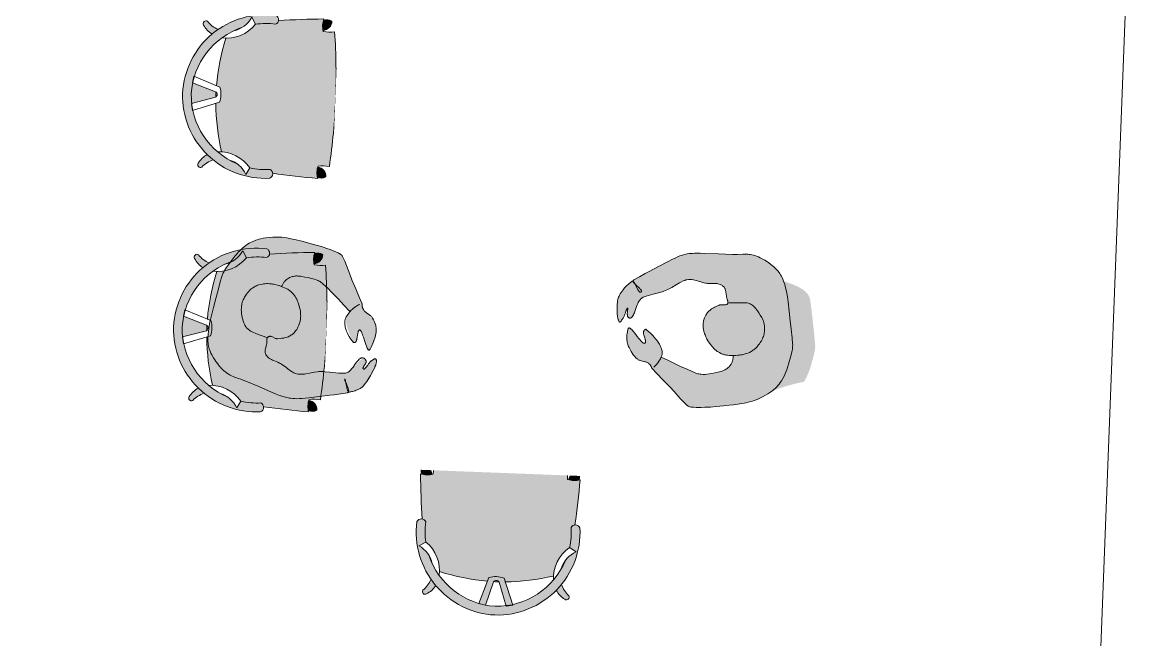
# Model space of a CAD drawing. Header units: millimetres. Extents: x 77208 to 83183, y 651 to 49284.
# Drawn here: x 79432 to 83183, y 45172 to 47228 of the extents above; entities that cross this region are included whole.
import ezdxf

# ---------------------------------------------------------------- set-up
doc = ezdxf.new("R2010")
doc.units = ezdxf.units.MM
doc.header["$MEASUREMENT"] = 0
for name, color, linetype, lineweight in [('FNSH-FLOR', 220, 'Continuous', 0), ('FURN-FREE', 1, 'Continuous', 0), ('PRES-FILL', 7, 'Continuous', 0), ('PRES-PEOP', 42, 'Continuous', 0)]:
    doc.layers.add(name, color=color, linetype=linetype, lineweight=lineweight)

# ---------------------------------------------------------------- blocks, each defined once
blk = doc.blocks.new('wishbone_1')
at = {"layer": 'PRES-FILL', "linetype": 'ByBlock', "lineweight": -2}
for points in [[(-37.8, 277.2, 0.130777), (-3.2, 307.3, -0.306335), (224.4, 469.1, -0.036506), (260.6, 465.6), (261, 466.7), (282.8, 462.6), (282.2, 460.9, -0.243242), (452, 307.3, 0.130777), (486.6, 277.2), (463.9, 264.3, -0.067728), (466.8, 197.2, 0.647408), (496, 197.1, 0.43745), (224.4, 498.1, 0.43745), (-47.2, 197.1, 0.647408), (-18, 197.2, -0.067728), (-15, 264.3)], [(224.4, 469.1, 0.032547), (192.1, 466.2), (215.5, 388, 0.563813), (234.1, 388.1), (260.6, 465.6, 0.036506)], [(6.8, 387.5, -0.023854), (23.5, 407.8, 0.127399), (-5.9, 436.8, 0.803319), (-18.7, 424.5, -0.128112)], [(425.3, 407.8, -0.023854), (442, 387.5, -0.128112), (467.5, 424.5, 0.803319), (454.7, 436.8, 0.127399)], [(463.7, 264.2, -0.23081), (414.2, 360.7, 0.052465), (254.4, 386.3), (254.3, 386.1), (249.9, 374.3, -0.15836), (199.4, 374.2), (195.2, 386.4, 0.052724), (34.6, 360.7, -0.23081), (-14.9, 264.2), (-15, 264.3, 0.067728), (-18, 197.2, -0.256697), (-30.3, 187.8, 0.011555), (-41.7, 37.5, -0.149337), (-0.1, 37.6, -0.072231), (0, 0, 0.02684), (224.4, -12, 0.02684), (448.8, 0, -0.072231), (448.9, 37.6, -0.149337), (490.5, 37.5, 0.011555), (479.1, 187.8, -0.256697), (466.8, 197.2, 0.067728), (463.9, 264.3)], [(-3.4, 38.5, 0.121346), (-37.4, 38.7, 0.226734), (-35.3, 10.3, 0.384766)], [(486.2, 38.7, 0.121346), (452.2, 38.5, 0.384766), (484.1, 10.3, 0.226734)]]:
    blk.add_hatch(color=7, dxfattribs=at).paths.add_polyline_path(points)
at = {"layer": 'FURN-FREE', "linetype": 'ByBlock', "lineweight": -2}
for p, q in [((169.1, 462.3), (192, 466.6)), ((199.4, 374.2), (169.1, 462.3)), ((192, 466.6), (215.5, 388)), ((234.1, 388.1), (261, 466.7)), ((282.8, 462.6), (249.9, 374.3)), ((261, 466.7), (282.8, 462.6)), ((-37.8, 277.2), (-14.9, 264.2)), ((486.6, 277.2), (463.7, 264.2))]:
    blk.add_line(p, q, dxfattribs=at)
for centre, radius, start, end in [((227.7, 222.1), 276, 90.6858, 185.1938), ((221.1, 222.1), 276, 354.8062, 89.3142), ((230.2, 219.9), 249.3, 91.3373, 159.4639), ((218.6, 219.9), 249.3, 20.5361, 88.6627), ((-10.9, 429.2), 9.04, 56.1779, 211.2802), ((-77, 357.2), 89.1, 19.9162, 49.1183), ((-47, 365.4), 82.3, 31.0105, 60.0518), ((495.8, 365.4), 82.3, 119.9482, 148.9895), ((525.8, 357.2), 89.1, 130.8817, 160.0838), ((459.8, 429.2), 9.04, 328.7198, 123.8221), ((236.4, -386.2), 773.7, 93.0479, 105.1203), ((224.8, 393.7), 10.9, 211.3681, 329.0276), ((236.4, -386.2), 773.7, 90.1983, 91.5103), ((212.4, -386.2), 773.7, 74.8797, 86.9521), ((-89.1, 363.1), 123.6, 306.8706, 4.9264), ((224.4, 451.9), 81.7, 252.2006, 288.1951), ((537.9, 363.1), 123.6, 175.0736, 233.1294), ((-77, 357.2), 89.1, 296.1194, 345.8993), ((525.8, 357.2), 89.1, 194.1007, 243.8806), ((230.2, 219.9), 249.3, 169.7255, 185.224), ((218.6, 219.9), 249.3, 354.776, 10.2745), ((-32.6, 203.7), 16, 204.3592, 336.0365), ((3216.8, -134.4), 3263, 174.3331, 176.9812), ((481.4, 203.7), 16, 203.9635, 335.6408), ((-2768, -134.4), 3263, 3.0188, 5.6669), ((-20.7, -30.5), 71.1, 73.2106, 107.1851), ((-6.7, 26.7), 33, 158.6902, 209.7899), ((-35, 42.1), 31.8, 269.3755, 353.5556), ((-129.6, 18.4), 130.9, 351.9351, 8.4606), ((578.4, 18.4), 130.9, 171.5394, 188.0649), ((469.5, -30.5), 71.1, 72.8149, 106.7894), ((483.8, 42.1), 31.8, 186.4444, 270.6245), ((455.5, 26.7), 33, 330.2101, 21.3098), ((223.7, 2082.7), 2094.7, 263.8705, 270.0203), ((225.1, 2082.7), 2094.7, 269.9797, 276.1295)]:
    blk.add_arc(centre, radius, start, end, dxfattribs=at)
blk = doc.blocks.new('wishbone_2')
at = {"layer": 'PRES-FILL', "linetype": 'ByBlock', "lineweight": -2}
for points in [[(-37.8, 277.2, 0.130777), (-3.2, 307.3, -0.306335), (224.4, 469.1, -0.036506), (260.6, 465.6), (261, 466.7), (282.8, 462.6), (282.2, 460.9, -0.243242), (452, 307.3, 0.130777), (486.6, 277.2), (463.9, 264.3, -0.067728), (466.8, 197.2, 0.647408), (496, 197.1, 0.43745), (224.4, 498.1, 0.43745), (-47.2, 197.1, 0.647408), (-18, 197.2, -0.067728), (-15, 264.3)], [(224.4, 469.1, 0.032547), (192.1, 466.2), (215.5, 388, 0.563813), (234.1, 388.1), (260.6, 465.6, 0.036506)], [(6.8, 387.5, -0.023854), (23.5, 407.8, 0.127399), (-5.9, 436.8, 0.803319), (-18.7, 424.5, -0.128112)], [(425.3, 407.8, -0.023854), (442, 387.5, -0.128112), (467.5, 424.5, 0.803319), (454.7, 436.8, 0.127399)], [(463.7, 264.2, -0.23081), (414.2, 360.7, 0.052465), (254.4, 386.3), (254.3, 386.1), (249.9, 374.3, -0.15836), (199.4, 374.2), (195.2, 386.4, 0.052724), (34.6, 360.7, -0.23081), (-14.9, 264.2), (-15, 264.3, 0.067728), (-18, 197.2, -0.256697), (-30.3, 187.8, 0.011555), (-41.7, 37.5, -0.149337), (-0.1, 37.6, -0.072231), (0, 0, 0.02684), (224.4, -12, 0.02684), (448.8, 0, -0.072231), (448.9, 37.6, -0.149337), (490.5, 37.5, 0.011555), (479.1, 187.8, -0.256697), (466.8, 197.2, 0.067728), (463.9, 264.3)], [(-3.4, 38.5, 0.121346), (-37.4, 38.7, 0.226734), (-35.3, 10.3, 0.384766)], [(486.2, 38.7, 0.121346), (452.2, 38.5, 0.384766), (484.1, 10.3, 0.226734)]]:
    blk.add_hatch(color=7, dxfattribs=at).paths.add_polyline_path(points)
at = {"layer": 'FURN-FREE', "linetype": 'ByBlock', "lineweight": -2}
for p, q in [((169.1, 462.3), (192, 466.6)), ((199.4, 374.2), (169.1, 462.3)), ((192, 466.6), (215.5, 388)), ((234.1, 388.1), (261, 466.7)), ((282.8, 462.6), (249.9, 374.3)), ((261, 466.7), (282.8, 462.6)), ((-37.8, 277.2), (-14.9, 264.2)), ((486.6, 277.2), (463.7, 264.2))]:
    blk.add_line(p, q, dxfattribs=at)
for centre, radius, start, end in [((227.7, 222.1), 276, 90.6858, 185.1938), ((221.1, 222.1), 276, 354.8062, 89.3142), ((230.2, 219.9), 249.3, 91.3373, 159.4639), ((218.6, 219.9), 249.3, 20.5361, 88.6627), ((-10.9, 429.2), 9.04, 56.1779, 211.2802), ((-77, 357.2), 89.1, 19.9162, 49.1183), ((-47, 365.4), 82.3, 31.0105, 60.0518), ((495.8, 365.4), 82.3, 119.9482, 148.9895), ((525.8, 357.2), 89.1, 130.8817, 160.0838), ((459.8, 429.2), 9.04, 328.7198, 123.8221), ((236.4, -386.2), 773.7, 93.0479, 105.1203), ((224.8, 393.7), 10.9, 211.3681, 329.0276), ((236.4, -386.2), 773.7, 90.1983, 91.5103), ((212.4, -386.2), 773.7, 74.8797, 86.9521), ((-89.1, 363.1), 123.6, 306.8706, 4.9264), ((224.4, 451.9), 81.7, 252.2006, 288.1951), ((537.9, 363.1), 123.6, 175.0736, 233.1294), ((-77, 357.2), 89.1, 296.1194, 345.8993), ((525.8, 357.2), 89.1, 194.1007, 243.8806), ((230.2, 219.9), 249.3, 169.7255, 185.224), ((218.6, 219.9), 249.3, 354.776, 10.2745), ((-32.6, 203.7), 16, 204.3592, 336.0365), ((3216.8, -134.4), 3263, 174.3331, 176.9812), ((481.4, 203.7), 16, 203.9635, 335.6408), ((-2768, -134.4), 3263, 3.0188, 5.6669), ((-20.7, -30.5), 71.1, 73.2106, 107.1851), ((-6.7, 26.7), 33, 158.6902, 209.7899), ((-35, 42.1), 31.8, 269.3755, 353.5556), ((-129.6, 18.4), 130.9, 351.9351, 8.4606), ((578.4, 18.4), 130.9, 171.5394, 188.0649), ((469.5, -30.5), 71.1, 72.8149, 106.7894), ((483.8, 42.1), 31.8, 186.4444, 270.6245), ((455.5, 26.7), 33, 330.2101, 21.3098), ((223.7, 2082.7), 2094.7, 263.8705, 270.0203), ((225.1, 2082.7), 2094.7, 269.9797, 276.1295)]:
    blk.add_arc(centre, radius, start, end, dxfattribs=at)
blk = doc.blocks.new('wishbone_3')
at = {"layer": 'PRES-FILL', "linetype": 'ByBlock', "lineweight": -2, "extrusion": (0, 0, -1)}
for points in [[(-486.6, 277.2, 0.130777), (-452, 307.3, -0.243242), (-282.2, 460.9), (-282.8, 462.6), (-261, 466.7), (-260.6, 465.6, -0.036506), (-224.4, 469.1, -0.306335), (3.2, 307.3, 0.130777), (37.8, 277.2), (15, 264.3, -0.067728), (18, 197.2, 0.647408), (47.2, 197.1, 0.43745), (-224.4, 498.1, 0.43745), (-496, 197.1, 0.647408), (-466.8, 197.2, -0.067728), (-463.9, 264.3)], [(-192.1, 466.2, -0.023338), (-169.3, 461.6), (-199.4, 374.2, -0.15836), (-249.9, 374.3), (-254.3, 386.1), (-253.6, 386.4, 0.000259), (-254.4, 386.3), (-282.2, 460.9, -0.022164), (-260.6, 465.6), (-234.1, 388.1, 0.563813), (-215.5, 388)], [(-23.5, 407.8, -0.023854), (-6.8, 387.5, -0.128112), (18.7, 424.5, 0.803319), (5.9, 436.8, 0.127399)], [(-442, 387.5, -0.023854), (-425.3, 407.8, 0.127399), (-454.7, 436.8, 0.803319), (-467.5, 424.5, -0.128112)], [(-463.7, 264.2, 0.23081), (-414.2, 360.7, -0.052465), (-254.4, 386.3), (-254.3, 386.1), (-249.9, 374.3, 0.15836), (-199.4, 374.2), (-195.2, 386.4, -0.052724), (-34.6, 360.7, 0.23081), (14.9, 264.2), (15, 264.3, -0.067728), (18, 197.2, 0.256697), (30.3, 187.8, -0.011555), (41.7, 37.5, 0.149337), (0.1, 37.6, 0.072231), (0, 0, -0.02684), (-224.4, -12, -0.02684), (-448.8, 0, 0.072231), (-448.9, 37.6, 0.149337), (-490.5, 37.5, -0.011555), (-479.1, 187.8, 0.256697), (-466.8, 197.2, -0.067728), (-463.9, 264.3)], [(37.4, 38.7, 0.121346), (3.4, 38.5, 0.384766), (35.3, 10.3, 0.226734)], [(-452.2, 38.5, 0.121346), (-486.2, 38.7, 0.226734), (-484.1, 10.3, 0.384766)]]:
    blk.add_hatch(color=7, dxfattribs=at).paths.add_polyline_path(points)
at = {"layer": 'FURN-FREE', "linetype": 'ByBlock', "lineweight": -2}
for p, q in [((169.1, 462.3), (192, 466.6)), ((199.4, 374.2), (169.1, 462.3)), ((192, 466.6), (215.5, 388)), ((234.1, 388.1), (261, 466.7)), ((282.8, 462.6), (249.9, 374.3)), ((261, 466.7), (282.8, 462.6)), ((-37.8, 277.2), (-14.9, 264.2)), ((486.6, 277.2), (463.7, 264.2))]:
    blk.add_line(p, q, dxfattribs=at)
for centre, radius, start, end in [((227.7, 222.1), 276, 90.6858, 185.1938), ((221.1, 222.1), 276, 354.8062, 89.3142), ((230.2, 219.9), 249.3, 91.3373, 159.4639), ((218.6, 219.9), 249.3, 20.5361, 88.6627), ((-10.9, 429.2), 9.04, 56.1779, 211.2802), ((-77, 357.2), 89.1, 19.9162, 49.1183), ((-47, 365.4), 82.3, 31.0105, 60.0518), ((495.8, 365.4), 82.3, 119.9482, 148.9895), ((525.8, 357.2), 89.1, 130.8817, 160.0838), ((459.8, 429.2), 9.04, 328.7198, 123.8221), ((236.4, -386.2), 773.7, 93.0479, 105.1203), ((224.8, 393.7), 10.9, 211.3681, 329.0276), ((236.4, -386.2), 773.7, 90.1983, 91.5103), ((212.4, -386.2), 773.7, 74.8797, 86.9521), ((-89.1, 363.1), 123.6, 306.8706, 4.9264), ((224.4, 451.9), 81.7, 252.2006, 288.1951), ((537.9, 363.1), 123.6, 175.0736, 233.1294), ((-77, 357.2), 89.1, 296.1194, 345.8993), ((525.8, 357.2), 89.1, 194.1007, 243.8806), ((230.2, 219.9), 249.3, 169.7255, 185.224), ((218.6, 219.9), 249.3, 354.776, 10.2745), ((-32.6, 203.7), 16, 204.3592, 336.0365), ((3216.8, -134.4), 3263, 174.3331, 176.9812), ((481.4, 203.7), 16, 203.9635, 335.6408), ((-2768, -134.4), 3263, 3.0188, 5.6669), ((-20.7, -30.5), 71.1, 73.2106, 107.1851), ((-6.7, 26.7), 33, 158.6902, 209.7899), ((-35, 42.1), 31.8, 269.3755, 353.5556), ((-129.6, 18.4), 130.9, 351.9351, 8.4606), ((578.4, 18.4), 130.9, 171.5394, 188.0649), ((469.5, -30.5), 71.1, 72.8149, 106.7894), ((483.8, 42.1), 31.8, 186.4444, 270.6245), ((455.5, 26.7), 33, 330.2101, 21.3098), ((223.7, 2082.7), 2094.7, 263.8705, 270.0203), ((225.1, 2082.7), 2094.7, 269.9797, 276.1295)]:
    blk.add_arc(centre, radius, start, end, dxfattribs=at)
blk = doc.blocks.new('*U31')
at = {"layer": 'PRES-FILL', "color": 7, "linetype": 'ByBlock', "lineweight": -2, "rotation": 87.78686084466047}
for name, p in [('wishbone_1', (-372.6, -200.7)), ('wishbone_2', (-402.7, -978.6))]:
    blk.add_blockref(name, p, dxfattribs=at)
at = {"layer": 'PRES-FILL', "color": 7, "linetype": 'ByBlock', "lineweight": -2, "extrusion": (0, 0, -1), "rotation": 182.2131391553395}
blk.add_blockref('wishbone_3', (26.2, -1189.2), dxfattribs=at)
at = {"linetype": 'ByBlock', "lineweight": -2}
blk.add_wipeout([(-307.3, 1199.3), (891.8, 1153), (799.1, -1245.2), (-400, -1198.9)], dxfattribs=at).dxf.layer = 'FURN-FREE'
blk = doc.blocks.new('*U43')
at = {"layer": 'PRES-FILL', "linetype": 'ByBlock', "lineweight": -2, "extrusion": (0, 0, -1)}
h = blk.add_hatch(color=0, dxfattribs=at)
edge = h.paths.add_edge_path(flags=16)
edge.add_spline(control_points=[(87.1, -291.1), (88.9, -288.5), (89.4, -283.3), (89.5, -277.4)], knot_values=[0, 0, 0, 0, 1, 1, 1, 1], degree=3, periodic=0)
edge.add_spline(control_points=[(89.5, -277.4), (94.1, -264.3), (102.3, -248.1), (95, -247.6), (88, -247), (89.7, -264.1), (89.5, -277.4)], knot_values=[0, 0, 0, 0, 0.509531, 0.509531, 0.509531, 1, 1, 1, 1], degree=3, periodic=0)
edge.add_spline(control_points=[(89.5, -277.4), (87.5, -283), (86.2, -288.1), (87.1, -291.1)], knot_values=[0, 0, 0, 0, 1, 1, 1, 1], degree=3, periodic=0)
edge.add_spline(control_points=[(87.1, -291.1), (86, -292.7), (84.3, -293.3), (82, -292.6), (63.6, -286.7), (44.9, -280.7), (26.4, -274.1), (4, -266.1), (-18.4, -258.1), (-40.8, -249.8), (-62.1, -241.9), (-84, -234.3), (-102, -220.3), (-117.4, -208.3), (-129.9, -193.2), (-142.6, -178.6), (-163, -155.2), (-182.9, -131.3), (-203.2, -107.9), (-213.2, -96.5), (-224.2, -86), (-234.3, -74.7), (-246.7, -60.8), (-254.8, -44.4), (-259.7, -25), (-268.8, 10.8), (-269.4, 46.9), (-252.7, 77.9), (-241.3, 99.1), (-227.3, 117.8), (-212, 135.7), (-198.2, 151.6), (-184.4, 167.6), (-170.6, 183.5), (-153.9, 202.7), (-137.1, 221.9), (-119.8, 240.6), (-106.8, 254.7), (-88.4, 262.4), (-71.1, 271.5), (-49.3, 282.9), (-28.3, 292.7), (-3.3, 297.3), (21.5, 302), (44.7, 298.6), (68.4, 290.7), (91.1, 283.2), (111.9, 273.8), (130.5, 259.8), (157.5, 239.5), (182.8, 217.5), (207.6, 194.9), (226.2, 177.9), (244, 160), (260.3, 140.7), (265.4, 134.8), (270.1, 127.5), (269.8, 119.5), (269, 91.5), (265, 65.1), (263.2, 38), (261.2, 9.3), (260.2, -19.6), (257.9, -48.3), (257.6, -51.7), (255, -54.6), (254.2, -58), (253.4, -61.6), (253.2, -65.2), (253.5, -68.8), (254.4, -82.4), (267.6, -92.2), (268.2, -106.7), (269, -125.4), (262.5, -142.7), (255.6, -157.8), (248.2, -173.7), (230.6, -189), (215.1, -195.9), (194.6, -205.1), (227.5, -119.8), (210.4, -122.7), (200.6, -124.4), (194.9, -152.8), (181.9, -153.3), (179.8, -153.3), (175.7, -153.3), (175.6, -151), (174.7, -121.2), (175.9, -84.2), (191.9, -63.8), (196.2, -58.4), (202.4, -54.5), (209.7, -51.7)], knot_values=[0, 0, 0, 0, 0.004098, 0.004098, 0.004098, 0.036354, 0.036354, 0.036354, 0.07573, 0.07573, 0.07573, 0.113201, 0.113201, 0.113201, 0.145266, 0.145266, 0.145266, 0.196552, 0.196552, 0.196552, 0.221625, 0.221625, 0.221625, 0.252365, 0.252365, 0.252365, 0.309173, 0.309173, 0.309173, 0.348127, 0.348127, 0.348127, 0.382965, 0.382965, 0.382965, 0.425054, 0.425054, 0.425054, 0.456865, 0.456865, 0.456865, 0.496842, 0.496842, 0.496842, 0.536467, 0.536467, 0.536467, 0.574696, 0.574696, 0.574696, 0.630228, 0.630228, 0.630228, 0.671879, 0.671879, 0.671879, 0.684675, 0.684675, 0.684675, 0.729775, 0.729775, 0.729775, 0.777357, 0.777357, 0.777357, 0.783126, 0.783126, 0.783126, 0.789055, 0.789055, 0.789055, 0.811446, 0.811446, 0.811446, 0.840448, 0.840448, 0.840448, 0.871083, 0.871083, 0.871083, 0.911485, 0.911485, 0.911485, 0.934486, 0.934486, 0.934486, 0.938181, 0.938181, 0.938181, 0.987094, 0.987094, 0.987094, 1, 1, 1, 1], degree=3, periodic=0)
edge.add_line((209.7, -51.7), (194, 0))
edge.add_spline(control_points=[(194, 0), (187, 22.7), (179.6, 45.3), (171.5, 67.7), (163, 91.4), (139.6, 107.6), (118.7, 121.9), (107.4, 129.7), (96.1, 136.5), (80.5, 136.9), (68.4, 137.2), (58.5, 133.8), (50.1, 127.2)], knot_values=[0, 0, 0, 0, 0.324205, 0.324205, 0.324205, 0.66843, 0.66843, 0.66843, 0.855113, 0.855113, 0.855113, 1, 1, 1, 1], degree=3, periodic=0)
edge.add_line((50.1, 127.2), (43.4, 121.9))
edge.add_spline(control_points=[(43.4, 121.9), (53, 112), (61.7, 101.2), (66.2, 86.4), (72, 67.4), (70.6, 51.9), (65.8, 32.4), (60.9, 12.4), (52.4, -3.9), (40.5, -16.6), (29.8, -28), (15.7, -35.9), (-4.1, -37.8), (-21.4, -39.5), (-32.8, -32.6), (-46, -27.7), (-56.1, -23.9), (-64, -4.3), (-73.4, -9.4), (-78.2, -11.9), (-80, -18.4), (-83, -23.2), (-90.4, -35.2), (-104.9, -43.5), (-103.9, -59.9), (-102.6, -82.9), (-81.9, -92.8), (-71.8, -109.6), (-62.8, -124.7), (-56.9, -143.1), (-45.7, -155.8), (-27.6, -176.6), (8.7, -176.6), (33.9, -189.3), (57.3, -201), (80, -218.6), (102.9, -230.2), (126.4, -242.2), (170.3, -203.5), (183.9, -215.1), (185.4, -216.4), (186.2, -221.3), (185.7, -224), (184, -232.5), (161.6, -243.7), (165.3, -244.4), (170.3, -245.4), (189.8, -234), (202.1, -232.4), (207, -231.8), (219.2, -228.5), (217.4, -233.8), (214.3, -243.7), (208.3, -250.8), (201.7, -257.1), (184.8, -273.2), (168.6, -289.9), (141.4, -295.4), (121.8, -299.2), (104.3, -296.7), (90.1, -293.9), (88.5, -293.6), (87.5, -292.6), (87.1, -291.1)], knot_values=[0, 0, 0, 0, 0.044568, 0.044568, 0.044568, 0.101682, 0.101682, 0.101682, 0.159954, 0.159954, 0.159954, 0.212108, 0.212108, 0.212108, 0.25772, 0.25772, 0.25772, 0.292514, 0.292514, 0.292514, 0.310285, 0.310285, 0.310285, 0.355053, 0.355053, 0.355053, 0.417583, 0.417583, 0.417583, 0.47369, 0.47369, 0.47369, 0.564976, 0.564976, 0.564976, 0.649839, 0.649839, 0.649839, 0.736981, 0.736981, 0.736981, 0.746599, 0.746599, 0.746599, 0.777051, 0.777051, 0.777051, 0.817948, 0.817948, 0.817948, 0.83422, 0.83422, 0.83422, 0.863911, 0.863911, 0.863911, 0.939425, 0.939425, 0.939425, 0.993629, 0.993629, 0.993629, 1, 1, 1, 1], degree=3, periodic=0)
at = {"layer": 'PRES-PEOP', "color": 0, "linetype": 'ByBlock', "lineweight": -2, "extrusion": (0, 0, -1), "flags": 128}
for points in [[(250.1, -46.7), (246.1, -46.5), (242.4, -46.5), (238.9, -46.7), (235.6, -47.1), (229.6, -48.1), (224.4, -49.3), (219.9, -50.6), (216.1, -51.9), (209.5, -54.5), (204.8, -56.7), (201.4, -58.4), (196.5, -61), (191.9, -63.8), (189.9, -65.2), (188, -66.7), (184.6, -70.2), (181.8, -73.9), (179.4, -77.7), (177.5, -81.6), (175.9, -85.5), (174.6, -89.3), (173.6, -93), (172.1, -100.2), (171.2, -106.8), (170.7, -112.6), (170.6, -117.7), (170.9, -126.6), (171.5, -133.1), (172.3, -137.9), (173.7, -144.7), (175.6, -151), (175.7, -151.2), (175.8, -151.4), (175.9, -151.6), (176, -151.7), (176.1, -151.9), (176.4, -152.1), (176.7, -152.3), (177, -152.5), (177.3, -152.7), (177.6, -152.8), (177.9, -152.9), (178.5, -153.1), (179, -153.2), (179.4, -153.3), (179.8, -153.3), (180.1, -153.4), (180.4, -153.4), (180.9, -153.4), (181.2, -153.4), (181.4, -153.4), (181.7, -153.3), (181.9, -153.3), (182.7, -152.9), (183.5, -152.5), (184.3, -152), (185, -151.4), (186.6, -150), (188, -148.4), (189.4, -146.8), (190.8, -145.1), (201, -131.2), (202.3, -129.6), (203.4, -128.3), (204.3, -127.2), (205.9, -125.6), (207.1, -124.5), (208, -123.9), (209.2, -123.2), (210.4, -122.7), (211, -122.6), (212.1, -122.9), (212.9, -123.5), (213.6, -124.6), (214, -125.9), (214.3, -127.6), (214.4, -129.4), (214.5, -131.4), (214.4, -133.6), (214.3, -135.8), (213.9, -140.5), (213.3, -145.4), (212.7, -150.1), (209.9, -168.8), (209, -175.6), (208.4, -181), (208.1, -185.4), (208, -188.8), (208.1, -191.4), (208.3, -193.3), (208.6, -194.8), (209, -195.8), (209.5, -196.5), (209.9, -197), (210.9, -197.5), (211.7, -197.5), (212.4, -197.4), (213.7, -196.8), (215.1, -195.9), (220.7, -191.6), (225.4, -187.8), (229.5, -184.3), (236.5, -178.1), (241.5, -173.2), (245.2, -169.5), (250.5, -163.7), (255.6, -157.8), (257.5, -155.2), (259.2, -152.6), (260.6, -150.2), (261.8, -147.8), (262.9, -145.5), (264.6, -141.1), (265.8, -137), (266.6, -133.4), (267.2, -130.2), (268, -124.5), (268.3, -120.1), (268.4, -113.4), (268.2, -106.7), (267.9, -104), (267.4, -101.6), (266.7, -99.4), (266, -97.4), (265.2, -95.5), (263.6, -92.2), (260.3, -86.5), (257.9, -82.3), (256.3, -79.1), (255.3, -76.6), (254.6, -74.7), (254.2, -73.3), (253.7, -71.1), (253.5, -68.8), (253.4, -67.4), (253.4, -66.2), (253.4, -65.2), (253.4, -64.3), (253.5, -62.7), (253.6, -61.5), (253.7, -60.7), (253.9, -59.3), (254.2, -58), (254.4, -57.4), (254.6, -56.8), (255, -55.7), (256.8, -52.1), (257.2, -51.1), (257.4, -50.4), (257.6, -49.9), (257.8, -49.1), (257.9, -48.7), (257.9, -48.3), (259.4, -26.7), (261.2, 5.6), (263.2, 38), (264.8, 58.3), (267.7, 88.8), (268.9, 104.1), (269.8, 119.5), (269.8, 121), (269.7, 122.4), (269.6, 123.6), (269.3, 124.8), (269, 125.9), (268.4, 127.9), (267.7, 129.6), (266.9, 131.1), (266.3, 132.4), (264.9, 134.6), (263.9, 136.2), (262.1, 138.5), (260.3, 140.7), (254.1, 148), (243, 160.3), (234.4, 169.2), (221.2, 182.2), (207.6, 194.9), (188.8, 211.8), (174.5, 224.2), (152.7, 242.3), (141.7, 251.1), (130.5, 259.8), (123.4, 264.8), (117, 268.9), (111.3, 272.3), (106.1, 275), (96.9, 279.5), (89.9, 282.6), (79.2, 286.9), (68.4, 290.7), (59.8, 293.4), (52.2, 295.4), (45.5, 296.8), (39.6, 297.8), (34.4, 298.5), (29.8, 299), (21.7, 299.4), (15.6, 299.3), (10.9, 299.1), (3.9, 298.4), (-3.3, 297.3), (-8, 296.4), (-16.5, 294.3), (-23.8, 292.2), (-29.9, 290.2), (-35.2, 288.3), (-44.3, 284.5), (-51, 281.5), (-61, 276.7), (-71.1, 271.5), (-84.2, 264.8), (-93.9, 259.7), (-101, 255.6), (-106.1, 252.3), (-109.7, 249.7), (-112.4, 247.6), (-116.2, 244.2), (-119.8, 240.6), (-132.7, 226.5), (-151.8, 205.1), (-170.6, 183.5), (-191.3, 159.6), (-212, 135.7), (-217.7, 128.9), (-222.5, 122.8), (-230.7, 111.9), (-236.6, 103.6), (-240.9, 97.3), (-247, 87.6), (-252.7, 77.9), (-255.6, 72.3), (-258, 66.9), (-259.9, 61.7), (-261.5, 56.8), (-262.7, 52.1), (-264.5, 43.1), (-265.5, 35), (-265.9, 27.8), (-266, 21.4), (-265.5, 10.1), (-264.6, 1.4), (-263.7, -5.1), (-261.9, -15), (-259.7, -25), (-258.7, -28.7), (-257.8, -32.1), (-255.8, -38.3), (-253.8, -43.4), (-252, -47.8), (-250.2, -51.4), (-248.6, -54.6), (-245.5, -59.9), (-243, -63.7), (-241, -66.5), (-237.8, -70.7), (-234.3, -74.7), (-230.5, -78.9), (-223.7, -86.2), (-213.3, -96.9), (-208.2, -102.4), (-203.2, -107.9), (-173, -143.2), (-142.6, -178.6), (-133.1, -189.6), (-125.8, -197.7), (-120.2, -203.7), (-115.9, -208.1), (-109.1, -214.3), (-105.6, -217.4), (-102, -220.3), (-98.6, -222.9), (-95.3, -225.1), (-89, -229.1), (-83.3, -232.3), (-78.1, -234.9), (-69, -239), (-62, -241.9), (-51.4, -245.9), (-40.8, -249.8), (-7.2, -262), (26.4, -274.1), (40.3, -278.9), (61.1, -285.9), (82, -292.6), (83.3, -292.9), (84.5, -292.9), (85.5, -292.7), (86.5, -292.2), (87.3, -291.6), (88, -290.8), (88.6, -290), (89.2, -289), (89.7, -287.9), (90.1, -286.8), (90.8, -284.4), (91.3, -281.9), (91.8, -279.4), (92.1, -276.9), (92.5, -272.1), (92.8, -267.8), (92.9, -264.1), (93, -261), (93.2, -258.5), (93.3, -256.3), (93.4, -254.6), (93.5, -253.2), (93.6, -252.1), (93.8, -250.4), (94, -249.3), (94.2, -248.7), (94.6, -248), (95, -247.6), (95.3, -247.5), (95.5, -247.7), (95.6, -248.1), (95.5, -248.7), (95.4, -249.4), (95.3, -250.3), (95.1, -251.3), (94.8, -252.4), (94.5, -253.5), (93.8, -255.9), (93.1, -258.5), (92.4, -261), (91, -266.2), (89.7, -270.9), (88.7, -275), (88, -278.5), (87.5, -281.4), (87.2, -283.8), (87, -285.8), (87, -287.4), (87, -288.6), (87.2, -289.7), (87.3, -290.5), (87.7, -291.8), (88.1, -292.5), (88.5, -293), (89.3, -293.6), (90.1, -293.9), (92.4, -294.4), (94.8, -294.9), (97.2, -295.5), (99.6, -296), (104.4, -296.9), (108.8, -297.7), (112.9, -298.2), (116.5, -298.6), (119.7, -298.7), (122.5, -298.8), (127.4, -298.6), (131.1, -298.2), (133.7, -297.8), (137.6, -296.8), (139.5, -296.1), (141.4, -295.4), (149.8, -291.4), (157, -287.7), (163, -284.2), (168.2, -281.1), (176.9, -275.5), (183.3, -271.1), (192.6, -264.2), (201.7, -257.1), (203.1, -256), (204.4, -254.9), (205.7, -253.7), (208.2, -251.4), (210.2, -249.3), (212, -247.4), (213.4, -245.7), (214.5, -244.1), (215.3, -242.8), (216, -241.6), (216.5, -240.6), (216.9, -239.7), (217.4, -238.2), (217.6, -237.1), (217.7, -236.2), (217.6, -235), (217.4, -233.8), (217.3, -233.5), (217.1, -233.2), (216.9, -232.9), (216.7, -232.7), (216.4, -232.4), (216.2, -232.3), (215.6, -232), (214.9, -231.8), (214.3, -231.6), (213.6, -231.5), (212.9, -231.5), (212.3, -231.4), (211, -231.5), (209.9, -231.5), (207.8, -231.7), (206.3, -231.9), (205.1, -232.1), (204.3, -232.2), (203.2, -232.3), (202.1, -232.4), (200.9, -232.6), (199.7, -232.9), (197.3, -233.6), (194.9, -234.5), (192.6, -235.5), (188.3, -237.6), (184.4, -239.7), (181.1, -241.5), (178.4, -242.9), (176, -244.1), (174.1, -244.9), (172.6, -245.5), (171.3, -246), (170.2, -246.2), (169.4, -246.3), (168.7, -246.4), (167.6, -246.3), (166.8, -246.1), (166.4, -245.8), (165.8, -245.2), (165.3, -244.4), (165.1, -243.8), (165.1, -243.3), (165.2, -242.8), (165.4, -242.3), (165.7, -241.8), (166, -241.3), (166.4, -240.9), (167.4, -240), (168.5, -239.2), (169.7, -238.4), (170.9, -237.7), (173.3, -236.3), (177.7, -233.7), (179.3, -232.6), (180.6, -231.7), (181.7, -230.8), (182.5, -230.1), (183.2, -229.4), (183.8, -228.8), (184.6, -227.6), (185.1, -226.8), (185.3, -226.1), (185.6, -225.1), (185.7, -224), (185.6, -222.9), (185.6, -221.9), (185.5, -221), (185.4, -220.2), (185.3, -219.5), (185.2, -218.9), (185, -217.9), (184.8, -217.1), (184.6, -216.6), (184.3, -215.8), (184.1, -215.4), (183.9, -215.1), (182.7, -213.2), (181.3, -211.7), (179.8, -210.6), (178.3, -209.9), (176.6, -209.4), (174.9, -209.2), (173.2, -209.2), (171.4, -209.3), (167.8, -210.1), (164.1, -211.3), (160.6, -212.7), (157.1, -214.3), (150.2, -217.7), (137.8, -224.1), (133, -226.4), (128.9, -228.1), (125.4, -229.5), (122.3, -230.5), (119.7, -231.2), (115.2, -232), (111.9, -232.2), (109.5, -232.1), (106.1, -231.5), (104.5, -230.9), (102.9, -230.2), (94.1, -225.4), (86.5, -221), (60.5, -204.6), (47.3, -196.6), (40.7, -192.8), (33.9, -189.3), (29, -187), (24.2, -185.2), (15.1, -182.3), (-1.3, -178), (-13.5, -174.6), (-18, -173.1), (-21.8, -171.7), (-28.3, -168.8), (-33, -166.2), (-36.4, -164), (-41.2, -160.3), (-43.5, -158.1), (-45.7, -155.8), (-48, -153.2), (-50, -150.6), (-51.7, -148.2), (-54.7, -143.5), (-57, -139.3), (-60.8, -131.8), (-66, -120.5), (-68.8, -115), (-71.8, -109.6), (-73.8, -106.5), (-75.8, -103.7), (-79.9, -98.7), (-87.6, -90.1), (-90.5, -86.8), (-92.9, -83.9), (-94.9, -81.3), (-96.5, -79), (-99.1, -74.7), (-100.8, -71.3), (-101.9, -68.6), (-102.6, -66.6), (-103.4, -63.3), (-103.9, -59.9), (-104.1, -58.5), (-104.1, -57.2), (-103.9, -54.6), (-103.5, -52.3), (-102.9, -50.2), (-102.1, -48.4), (-101.3, -46.7), (-100.4, -45.1), (-98.5, -42.2), (-96.7, -39.8), (-93.1, -35.7), (-87.7, -29.5), (-85.2, -26.4), (-84, -24.8), (-83, -23.2), (-82.4, -22.3), (-82, -21.4), (-81.3, -19.7), (-80.1, -16.7), (-79.6, -15.6), (-79.1, -14.6), (-78.7, -13.8), (-78.2, -13.2), (-77.8, -12.6), (-77.4, -12.1), (-76.6, -11.3), (-75.9, -10.8), (-75.3, -10.4), (-74.4, -9.8), (-73.4, -9.4), (-72.2, -8.9), (-71, -8.7), (-70, -8.5), (-69, -8.5), (-68.1, -8.5), (-67.3, -8.7), (-66.5, -8.9), (-65, -9.5), (-63.7, -10.2), (-62.5, -11.1), (-61.5, -12), (-60.5, -13), (-58.8, -14.9), (-52.8, -22.4), (-51.3, -24.1), (-50, -25.2), (-49.1, -26), (-47.6, -27), (-46.8, -27.4), (-46, -27.7), (-36.1, -31.5), (-32.4, -32.9), (-29.1, -34.1), (-26.2, -35), (-23.6, -35.7), (-19, -36.8), (-15.4, -37.4), (-12.7, -37.7), (-10.6, -37.9), (-7.4, -37.9), (-4.1, -37.8), (-0.7, -37.5), (2.4, -37), (5.2, -36.4), (7.8, -35.8), (12.5, -34.4), (16.4, -32.9), (19.7, -31.4), (22.5, -30), (24.9, -28.6), (29, -26), (32, -23.8), (36.3, -20.4), (40.5, -16.6), (43, -14.1), (45.2, -11.6), (47.2, -9.3), (50.6, -4.6), (53.3, -0.4), (55.5, 3.5), (57.3, 6.9), (58.7, 10), (60.9, 15.5), (62.4, 19.6), (64.3, 26), (65.8, 32.4), (67.1, 38.9), (68.1, 44.7), (68.8, 49.7), (69.3, 54.1), (69.6, 58), (69.7, 61.5), (69.5, 67.5), (69.2, 72.1), (68.7, 75.6), (67.7, 81), (67, 83.7), (66.2, 86.4), (65.3, 89.3), (64.3, 91.8), (63.3, 94.2), (61.3, 98.3), (59.4, 101.8), (57.6, 104.6), (55.9, 107.1), (52.8, 111.2), (50.3, 114.2), (46.4, 118.7), (42.3, 123.1), (37, 128.6), (32.1, 133.1), (27.6, 136.9), (23.6, 140), (20.1, 142.6), (16.9, 144.8), (11.2, 148.3), (6.9, 150.7), (3.5, 152.4), (-1.5, 154.7), (-6.7, 156.6), (-10, 157.7), (-16.1, 159.5), (-21.6, 160.6), (-26.4, 161.2), (-30.7, 161.5), (-34.6, 161.6), (-38, 161.5), (-41, 161.2), (-46.3, 160.5), (-50.5, 159.7), (-53.6, 158.9), (-58.5, 157.4), (-63.4, 155.6), (-68.3, 153.5), (-72.7, 151.4), (-76.5, 149.2), (-80, 147.2), (-83.1, 145.1), (-85.9, 143.1), (-90.7, 139.2), (-94.7, 135.5), (-97.8, 132.2), (-100.4, 129.2), (-102.5, 126.5), (-105.9, 121.7), (-108.2, 118), (-111.3, 112.2), (-113.9, 106.4), (-115.5, 102.4), (-116.8, 98.5), (-118.1, 94.8), (-120.2, 87.4), (-121.6, 80.7), (-122.5, 74.7), (-123, 69.5), (-123.2, 64.9), (-123.1, 60.8), (-122.9, 57.4), (-122.5, 54.4), (-121.4, 49.2), (-120.3, 45.4), (-119.3, 42.7), (-117.3, 38.7), (-115, 34.8), (-112.8, 31.7), (-108.5, 26.2), (-104.7, 21.6), (-101.2, 17.7), (-76.2, -7.9)], [(209.7, -51.7), (201.8, -25.9), (194, 0), (188.8, 16.9), (184.8, 29.6), (178.6, 48.5), (175.2, 58.1), (171.5, 67.7), (169.6, 72.1), (167.5, 76.1), (165.4, 79.7), (163.1, 82.9), (160.9, 85.9), (156.4, 91.1), (152.1, 95.5), (148.2, 99.1), (141.1, 105.2), (135.5, 109.6), (127, 115.8), (118.7, 121.9), (114.6, 124.8), (110.8, 127.3), (107.4, 129.3), (104.3, 131), (101.6, 132.3), (99.1, 133.3), (96.9, 134.1), (93, 135.3), (89.9, 136), (87.6, 136.4), (84.1, 136.8), (80.5, 136.9), (78.4, 136.8), (74.4, 136.5), (71.1, 136.1), (68.2, 135.5), (65.7, 134.9), (63.6, 134.3), (61.8, 133.6), (58.7, 132.4), (56.4, 131.3), (54.8, 130.4), (52.4, 128.9), (50.1, 127.2), (46.8, 124.6), (43.4, 121.9)]]:
    blk.add_lwpolyline(points, dxfattribs=at)
blk = doc.blocks.new('*U50')
at = {"layer": 'PRES-FILL', "linetype": 'ByBlock', "lineweight": -2, "extrusion": (0, 0, -1)}
h = blk.add_hatch(color=0, dxfattribs=at)
edge = h.paths.add_edge_path(flags=16)
edge.add_spline(control_points=[(87.1, -291.1), (88.9, -288.5), (89.4, -283.3), (89.5, -277.4)], knot_values=[0, 0, 0, 0, 1, 1, 1, 1], degree=3, periodic=0)
edge.add_spline(control_points=[(89.5, -277.4), (94.1, -264.3), (102.3, -248.1), (95, -247.6), (88, -247), (89.7, -264.1), (89.5, -277.4)], knot_values=[0, 0, 0, 0, 0.509531, 0.509531, 0.509531, 1, 1, 1, 1], degree=3, periodic=0)
edge.add_spline(control_points=[(89.5, -277.4), (87.5, -283), (86.2, -288.1), (87.1, -291.1)], knot_values=[0, 0, 0, 0, 1, 1, 1, 1], degree=3, periodic=0)
edge.add_spline(control_points=[(87.1, -291.1), (86, -292.7), (84.3, -293.3), (82, -292.6), (63.6, -286.7), (44.9, -280.7), (26.4, -274.1), (4, -266.1), (-18.4, -258.1), (-40.8, -249.8), (-62.1, -241.9), (-84, -234.3), (-102, -220.3), (-117.4, -208.3), (-129.9, -193.2), (-142.6, -178.6), (-163, -155.2), (-182.9, -131.3), (-203.2, -107.9), (-213.2, -96.5), (-224.2, -86), (-234.3, -74.7), (-246.7, -60.8), (-254.8, -44.4), (-259.7, -25), (-268.8, 10.8), (-269.4, 46.9), (-252.7, 77.9), (-289.8, 156.3), (-275.9, 175), (-260.5, 192.8), (-246.8, 208.8), (-233, 224.8), (-219.2, 240.7), (-202.4, 259.9), (-185.6, 279.1), (-168.4, 297.8), (-155.4, 311.9), (-136.9, 319.5), (-119.6, 328.7), (-97.9, 340.1), (-76.8, 349.8), (-51.8, 354.5), (21.5, 302), (44.7, 298.6), (68.4, 290.7), (91.1, 283.2), (111.9, 273.8), (130.5, 259.8), (157.5, 239.5), (182.8, 217.5), (207.6, 194.9), (226.2, 177.9), (244, 160), (260.3, 140.7), (265.4, 134.8), (270.1, 127.5), (269.8, 119.5), (269, 91.5), (265, 65.1), (263.2, 38), (261.2, 9.3), (260.2, -19.6), (257.9, -48.3), (257.6, -51.7), (255, -54.6), (254.2, -58), (253.4, -61.6), (253.2, -65.2), (253.5, -68.8), (254.4, -82.4), (267.6, -92.2), (268.2, -106.7), (269, -125.4), (262.5, -142.7), (255.6, -157.8), (248.2, -173.7), (230.6, -189), (215.1, -195.9), (194.6, -205.1), (227.5, -119.8), (210.4, -122.7), (200.6, -124.4), (194.9, -152.8), (181.9, -153.3), (179.8, -153.3), (175.7, -153.3), (175.6, -151), (174.7, -121.2), (175.9, -84.2), (191.9, -63.8), (196.2, -58.4), (202.4, -54.5), (209.7, -51.7)], knot_values=[0, 0, 0, 0, 0.004098, 0.004098, 0.004098, 0.036354, 0.036354, 0.036354, 0.07573, 0.07573, 0.07573, 0.113201, 0.113201, 0.113201, 0.145266, 0.145266, 0.145266, 0.196552, 0.196552, 0.196552, 0.221625, 0.221625, 0.221625, 0.252365, 0.252365, 0.252365, 0.309173, 0.309173, 0.309173, 0.348127, 0.348127, 0.348127, 0.382965, 0.382965, 0.382965, 0.425054, 0.425054, 0.425054, 0.456865, 0.456865, 0.456865, 0.496842, 0.496842, 0.496842, 0.536467, 0.536467, 0.536467, 0.574696, 0.574696, 0.574696, 0.630228, 0.630228, 0.630228, 0.671879, 0.671879, 0.671879, 0.684675, 0.684675, 0.684675, 0.729775, 0.729775, 0.729775, 0.777357, 0.777357, 0.777357, 0.783126, 0.783126, 0.783126, 0.789055, 0.789055, 0.789055, 0.811446, 0.811446, 0.811446, 0.840448, 0.840448, 0.840448, 0.871083, 0.871083, 0.871083, 0.911485, 0.911485, 0.911485, 0.934486, 0.934486, 0.934486, 0.938181, 0.938181, 0.938181, 0.987094, 0.987094, 0.987094, 1, 1, 1, 1], degree=3, periodic=0)
edge.add_line((209.7, -51.7), (194, 0))
edge.add_spline(control_points=[(194, 0), (187, 22.7), (179.6, 45.3), (171.5, 67.7), (163, 91.4), (139.6, 107.6), (118.7, 121.9), (107.4, 129.7), (96.1, 136.5), (80.5, 136.9), (68.4, 137.2), (58.5, 133.8), (50.1, 127.2)], knot_values=[0, 0, 0, 0, 0.324205, 0.324205, 0.324205, 0.66843, 0.66843, 0.66843, 0.855113, 0.855113, 0.855113, 1, 1, 1, 1], degree=3, periodic=0)
edge.add_line((50.1, 127.2), (43.4, 121.9))
edge.add_spline(control_points=[(43.4, 121.9), (53, 112), (61.7, 101.2), (66.2, 86.4), (72, 67.4), (70.6, 51.9), (65.8, 32.4), (60.9, 12.4), (52.4, -3.9), (40.5, -16.6), (29.8, -28), (15.7, -35.9), (-4.1, -37.8), (-21.4, -39.5), (-32.8, -32.6), (-46, -27.7), (-56.1, -23.9), (-64, -4.3), (-73.4, -9.4), (-78.2, -11.9), (-80, -18.4), (-83, -23.2), (-90.4, -35.2), (-104.9, -43.5), (-103.9, -59.9), (-102.6, -82.9), (-81.9, -92.8), (-71.8, -109.6), (-62.8, -124.7), (-56.9, -143.1), (-45.7, -155.8), (-27.6, -176.6), (8.7, -176.6), (33.9, -189.3), (57.3, -201), (80, -218.6), (102.9, -230.2), (126.4, -242.2), (170.3, -203.5), (183.9, -215.1), (185.4, -216.4), (186.2, -221.3), (185.7, -224), (184, -232.5), (161.6, -243.7), (165.3, -244.4), (170.3, -245.4), (189.8, -234), (202.1, -232.4), (207, -231.8), (219.2, -228.5), (217.4, -233.8), (214.3, -243.7), (208.3, -250.8), (201.7, -257.1), (184.8, -273.2), (168.6, -289.9), (141.4, -295.4), (121.8, -299.2), (104.3, -296.7), (90.1, -293.9), (88.5, -293.6), (87.5, -292.6), (87.1, -291.1)], knot_values=[0, 0, 0, 0, 0.044568, 0.044568, 0.044568, 0.101682, 0.101682, 0.101682, 0.159954, 0.159954, 0.159954, 0.212108, 0.212108, 0.212108, 0.25772, 0.25772, 0.25772, 0.292514, 0.292514, 0.292514, 0.310285, 0.310285, 0.310285, 0.355053, 0.355053, 0.355053, 0.417583, 0.417583, 0.417583, 0.47369, 0.47369, 0.47369, 0.564976, 0.564976, 0.564976, 0.649839, 0.649839, 0.649839, 0.736981, 0.736981, 0.736981, 0.746599, 0.746599, 0.746599, 0.777051, 0.777051, 0.777051, 0.817948, 0.817948, 0.817948, 0.83422, 0.83422, 0.83422, 0.863911, 0.863911, 0.863911, 0.939425, 0.939425, 0.939425, 0.993629, 0.993629, 0.993629, 1, 1, 1, 1], degree=3, periodic=0)
at = {"layer": 'PRES-PEOP', "color": 0, "linetype": 'ByBlock', "lineweight": -2, "extrusion": (0, 0, -1), "flags": 128}
for points in [[(250.1, -46.7), (245.8, -46.4), (241.8, -46.3), (238, -46.3), (230.9, -46.7), (224.9, -47.4), (219.8, -48.3), (215.4, -49.4), (211.8, -50.5), (208.7, -51.6), (206.2, -52.7), (204, -53.8), (200.5, -55.8), (198, -57.6), (196.3, -59), (194, -61.3), (191.9, -63.8), (189.2, -68), (186.9, -72.2), (184.9, -76.5), (183.3, -80.6), (181.9, -84.7), (179.7, -92.6), (178.1, -99.8), (177.1, -106.2), (176.3, -112), (175.5, -122), (175.2, -129.5), (175.1, -140.6), (175.3, -145.9), (175.6, -151), (175.6, -151.2), (175.7, -151.4), (175.7, -151.6), (175.8, -151.7), (175.9, -151.9), (176, -152), (176.2, -152.2), (176.5, -152.4), (176.7, -152.5), (177, -152.6), (177.3, -152.8), (177.5, -152.8), (178.1, -153), (178.6, -153.1), (179, -153.1), (179.8, -153.2), (180.4, -153.2), (180.8, -153.2), (181.4, -153.3), (181.7, -153.3), (181.9, -153.3), (183.1, -153.2), (184.3, -152.9), (185.4, -152.6), (186.4, -152.1), (187.3, -151.6), (188.2, -150.9), (189.8, -149.5), (191.3, -147.9), (192.6, -146.3), (193.8, -144.6), (195.9, -141.2), (199.5, -135), (200.8, -132.7), (201.9, -130.9), (202.9, -129.3), (203.8, -128), (204.6, -127), (205.9, -125.4), (207, -124.4), (207.8, -123.8), (209.1, -123.1), (210.4, -122.7), (211.9, -122.7), (213.1, -123.1), (214, -124), (214.6, -125.1), (215.1, -126.5), (215.4, -128.2), (215.6, -130), (215.7, -132), (215.6, -134), (215.3, -138.5), (214.8, -143), (214.1, -147.6), (212.6, -156.6), (211.2, -164.6), (210, -171.4), (209.2, -177.1), (208.6, -181.7), (208.4, -185.4), (208.3, -188.3), (208.4, -190.5), (208.7, -192.2), (209, -193.5), (209.4, -194.5), (209.8, -195.2), (210.8, -196.1), (211.6, -196.4), (212.3, -196.5), (213.6, -196.4), (215.1, -195.9), (218, -194.6), (220.7, -193.1), (223.3, -191.6), (228.2, -188.5), (232.4, -185.4), (236.1, -182.4), (239.1, -179.7), (241.7, -177.2), (243.8, -174.9), (247.4, -170.8), (249.8, -167.6), (251.5, -165.2), (253.7, -161.5), (255.6, -157.8), (258.1, -152), (260.2, -146.7), (262, -142.1), (263.4, -137.9), (264.5, -134.2), (265.4, -130.9), (266.7, -125), (267.5, -120.5), (267.9, -117.1), (268.2, -111.9), (268.2, -106.7), (267.9, -104), (267.4, -101.6), (266.8, -99.4), (266.1, -97.4), (265.3, -95.6), (263.7, -92.2), (257.3, -80.8), (255.9, -77.9), (255, -75.7), (254.4, -74), (253.8, -71.4), (253.5, -68.8), (253.4, -67.4), (253.4, -66.2), (253.4, -65.2), (253.4, -63.4), (253.5, -62.1), (253.6, -61), (253.9, -59.5), (254.2, -58), (254.4, -57.4), (254.6, -56.8), (254.8, -56.3), (255.2, -55.3), (256.9, -51.8), (257.3, -51), (257.5, -50.3), (257.6, -49.8), (257.8, -49), (257.9, -48.3), (259.4, -26.7), (261.2, 5.6), (263.2, 38), (264.9, 58.2), (267.9, 88.5), (269.1, 103.9), (269.5, 111.7), (269.8, 119.5), (269.8, 121), (269.7, 122.4), (269.5, 123.7), (269.3, 124.9), (269, 126), (268.3, 128), (267.6, 129.8), (266.9, 131.2), (266.2, 132.5), (264.9, 134.7), (263.8, 136.3), (262.1, 138.6), (260.3, 140.7), (254.2, 147.9), (243, 160.1), (234.4, 169.1), (221.2, 182.2), (207.6, 194.9), (188.9, 211.7), (174.6, 224.1), (163.8, 233.3), (147.3, 246.7), (130.5, 259.8), (123.4, 264.8), (117, 268.9), (111.4, 272.2), (106.3, 275), (97.2, 279.5), (90.2, 282.5), (79.5, 286.8), (68.4, 290.7), (59.5, 293.4), (51.8, 295.5), (45, 296.9), (39.1, 297.9), (33.9, 298.6), (29.3, 299), (21.3, 299.4), (15.2, 299.4), (10.6, 299.1), (3.7, 298.4), (-3.3, 297.3), (-12.5, 295.3), (-20.2, 293.3), (-26.9, 291.2), (-32.6, 289.2), (-42.4, 285.3), (-49.6, 282.1), (-60.3, 277), (-71.1, 271.5), (-84.2, 264.8), (-93.9, 259.7), (-101, 255.6), (-106.1, 252.3), (-109.8, 249.7), (-112.4, 247.6), (-116.2, 244.2), (-119.8, 240.6), (-132.7, 226.5), (-151.7, 205.1), (-170.6, 183.5), (-191.3, 159.6), (-212, 135.7), (-217.7, 128.9), (-222.5, 123), (-230.7, 112.3), (-236.6, 104.1), (-240.9, 97.7), (-247, 88), (-252.7, 77.9), (-255.6, 72), (-258, 66.4), (-259.9, 61), (-261.5, 55.9), (-262.7, 51.1), (-264.5, 42), (-265.5, 33.8), (-265.9, 26.6), (-266, 20.3), (-265.5, 9), (-264.6, 0.6), (-263.7, -5.8), (-261.9, -15.4), (-259.7, -25), (-257.7, -32.1), (-255.7, -38.1), (-253.8, -43.2), (-251.9, -47.5), (-250.1, -51.2), (-248.5, -54.4), (-245.4, -59.8), (-242.9, -63.7), (-240.9, -66.5), (-237.7, -70.7), (-234.3, -74.7), (-226.6, -83.1), (-214.8, -95.4), (-208.9, -101.6), (-203.2, -107.9), (-172.9, -143.3), (-142.6, -178.6), (-133.1, -189.6), (-125.8, -197.7), (-120.2, -203.7), (-115.9, -208.1), (-112.6, -211.2), (-107.4, -215.9), (-102, -220.3), (-98.6, -222.9), (-91.9, -227.3), (-85.9, -230.8), (-80.5, -233.7), (-75.7, -236), (-67.1, -239.8), (-54, -244.9), (-40.8, -249.8), (-7.2, -262.1), (26.4, -274.1), (40.3, -278.9), (61.2, -285.9), (82, -292.6), (83.3, -292.9), (84.4, -292.8), (85.3, -292.6), (86.1, -292.1), (86.8, -291.4), (87.3, -290.5), (87.8, -289.6), (88.1, -288.5), (88.4, -287.4), (88.7, -286.2), (89, -283.6), (89.2, -280.9), (89.2, -278.3), (89.2, -273), (89.1, -263.6), (89.2, -260.3), (89.3, -257.5), (89.5, -255.3), (89.8, -253.6), (90.1, -252.2), (90.4, -251.1), (90.8, -250.2), (91.1, -249.5), (91.9, -248.6), (92.5, -248.1), (93, -247.8), (93.9, -247.6), (95, -247.6), (96, -247.8), (96.8, -248.3), (97.4, -249), (97.8, -249.8), (98.1, -250.7), (98.1, -251.7), (98.1, -252.8), (98, -253.9), (97.8, -255.1), (97.2, -257.6), (96.4, -260.1), (88.4, -281.3), (87.7, -283.7), (87.2, -285.7), (86.9, -287.3), (86.8, -288.6), (86.8, -289.6), (86.9, -290.4), (87.3, -291.7), (87.7, -292.5), (88.2, -293), (89, -293.5), (90.1, -293.9), (95.6, -294.9), (100.6, -295.6), (105.2, -296.2), (109.3, -296.6), (113, -296.8), (116.3, -296.9), (122.2, -297), (126.8, -296.8), (130.4, -296.6), (135.8, -296.1), (141.4, -295.4), (146.4, -294.4), (151, -293.2), (155, -291.9), (158.6, -290.5), (161.9, -289.1), (164.9, -287.6), (170.1, -284.5), (174.5, -281.6), (178.2, -278.8), (184.4, -273.7), (188.8, -269.7), (201.7, -257.1), (204.1, -254.6), (206.2, -252.4), (208, -250.3), (209.5, -248.5), (210.7, -246.8), (211.8, -245.3), (213.5, -242.6), (214.6, -240.5), (215.4, -238.9), (216.5, -236.4), (217.4, -233.8), (217.5, -233.4), (217.6, -233), (217.5, -232.7), (217.4, -232.4), (217.3, -232.1), (217.1, -231.9), (216.9, -231.7), (216.7, -231.5), (216.4, -231.4), (216.1, -231.3), (215.5, -231.1), (214.8, -231), (214.1, -231), (213.4, -231), (212.7, -231), (211.4, -231.1), (210.1, -231.2), (207.9, -231.5), (206.3, -231.8), (205.1, -232), (204.3, -232.1), (203.7, -232.2), (202.8, -232.3), (202.1, -232.4), (199.7, -232.8), (197.4, -233.4), (195.1, -234), (192.9, -234.7), (188.7, -236.2), (181.4, -239.1), (178.8, -240.2), (176.5, -241.1), (174.7, -241.8), (173.2, -242.4), (171.9, -242.9), (169.8, -243.6), (168.5, -244), (167.5, -244.2), (166.3, -244.4), (165.8, -244.4), (165.3, -244.4), (165, -244.3), (164.9, -244.2), (164.8, -244), (164.9, -243.8), (165.1, -243.5), (165.4, -243.2), (165.7, -242.9), (166.1, -242.6), (166.5, -242.2), (167.5, -241.4), (168.5, -240.6), (169.6, -239.8), (170.8, -238.9), (173, -237.3), (175, -235.7), (178.6, -232.8), (179.9, -231.7), (180.9, -230.7), (181.8, -229.8), (183.2, -228.3), (184, -227.2), (184.6, -226.4), (185.2, -225.2), (185.5, -224.6), (185.7, -224), (185.8, -223.5), (185.8, -223), (185.9, -222.5), (185.9, -222), (185.9, -221.5), (185.8, -220.5), (185.7, -219.6), (185.6, -218.9), (185.5, -218.3), (185.3, -217.7), (185.2, -217.3), (185.1, -216.9), (184.9, -216.6), (184.7, -216.1), (184.5, -215.8), (184.4, -215.6), (184.2, -215.3), (183.9, -215.1), (182.5, -214.2), (181, -213.6), (179.4, -213.2), (177.7, -213.1), (176, -213.1), (172.4, -213.6), (168.7, -214.5), (164.9, -215.7), (161.3, -217), (154, -220), (140.6, -225.7), (135.5, -227.7), (131.1, -229.2), (127.2, -230.4), (123.9, -231.3), (121, -231.9), (116.1, -232.5), (112.6, -232.5), (110, -232.3), (106.3, -231.6), (104.6, -231), (102.9, -230.2), (94.3, -225.6), (86.8, -221.2), (73.7, -213), (53.9, -200.5), (43.9, -194.6), (33.9, -189.3), (29, -187), (24.3, -185.2), (15, -182.1), (-1.8, -177.5), (-14.3, -173.9), (-18.9, -172.3), (-26.5, -169.3), (-31.9, -166.6), (-35.7, -164.3), (-38.5, -162.5), (-42.3, -159.3), (-45.7, -155.8), (-47.8, -153.4), (-49.6, -151), (-52.8, -146.2), (-55.3, -141.8), (-57.4, -137.9), (-61, -130.7), (-66.2, -120), (-68.9, -114.7), (-71.8, -109.6), (-73.8, -106.5), (-75.9, -103.7), (-80.1, -98.8), (-88, -90.4), (-91, -87.2), (-93.4, -84.4), (-95.4, -81.8), (-97.1, -79.5), (-98.5, -77.4), (-100.5, -73.5), (-101.8, -70.4), (-102.6, -67.9), (-103.5, -64.1), (-103.8, -62.1), (-103.9, -59.9), (-104, -58.4), (-104, -57), (-103.7, -54.4), (-103.1, -52), (-102.5, -49.9), (-101.7, -48), (-100.8, -46.3), (-100, -44.7), (-83, -23.2), (-82.4, -22.3), (-81.4, -20.5), (-79.8, -17.2), (-79.1, -16), (-78.6, -15), (-78, -14.1), (-77.5, -13.4), (-76.6, -12.2), (-75.9, -11.4), (-75.3, -10.8), (-74.9, -10.4), (-74.1, -9.8), (-73.4, -9.4), (-72.5, -9), (-71.7, -8.7), (-70.9, -8.6), (-70.1, -8.5), (-69.4, -8.6), (-68.7, -8.8), (-68, -9), (-66.7, -9.6), (-65.4, -10.3), (-64.3, -11.2), (-63.2, -12.1), (-62.2, -13.1), (-60.2, -15), (-56.8, -18.7), (-54.2, -21.5), (-52.3, -23.5), (-50.7, -24.8), (-49.6, -25.7), (-48.7, -26.3), (-47.4, -27.1), (-46, -27.7), (-36.3, -31.5), (-32.7, -33), (-29.5, -34.1), (-26.6, -35.1), (-24, -35.8), (-21.8, -36.4), (-17.7, -37.2), (-14.5, -37.7), (-12, -37.9), (-8.1, -38), (-6.1, -37.9), (-4.1, -37.8), (-0.5, -37.4), (2.8, -36.9), (5.7, -36.4), (8.4, -35.7), (10.9, -35.1), (15.4, -33.6), (19.1, -32.1), (22.2, -30.6), (24.8, -29.2), (27, -27.8), (30.7, -25.3), (33.3, -23.3), (37, -20.1), (40.5, -16.6), (42.6, -14.2), (46.5, -9.4), (49.7, -5), (52.3, -0.9), (54.5, 2.8), (56.2, 6.1), (59.1, 12.2), (61, 17), (62.4, 20.7), (64.2, 26.4), (65.8, 32.4), (66.6, 36), (68, 42.6), (68.9, 48.2), (69.5, 52.9), (69.8, 57.1), (69.9, 60.7), (69.9, 63.8), (69.6, 69.3), (69.1, 73.5), (68.6, 76.6), (67.5, 81.4), (66.2, 86.4), (65.3, 89.2), (64.4, 91.7), (63.4, 94.1), (61.4, 98.3), (59.4, 101.8), (57.6, 104.7), (55.9, 107.2), (52.7, 111.4), (50.2, 114.5), (46.3, 118.9), (42.3, 123.1), (37.2, 128.3), (32.5, 132.6), (28.4, 136.3), (24.6, 139.5), (21.2, 142.1), (18.1, 144.3), (12.5, 147.9), (8, 150.4), (4.5, 152.2), (-0.9, 154.6), (-6.7, 156.6), (-10.4, 157.8), (-13.9, 158.6), (-17.1, 159.3), (-20.1, 159.8), (-25.7, 160.4), (-30.5, 160.6), (-34.7, 160.6), (-38.3, 160.4), (-44.6, 159.7), (-49.4, 158.9), (-56.4, 157.4), (-63.4, 155.6), (-67.7, 154.2), (-71.6, 152.6), (-75.2, 151), (-78.5, 149.2), (-81.5, 147.4), (-86.9, 143.7), (-91.5, 140.1), (-95.2, 136.6), (-98.3, 133.4), (-100.8, 130.4), (-102.9, 127.7), (-106.3, 122.7), (-108.6, 118.8), (-110.2, 115.8), (-112.2, 111.2), (-113.9, 106.4), (-116.8, 97.1), (-119.1, 88.8), (-120.9, 81.4), (-122.2, 75), (-123, 69.4), (-123.4, 64.6), (-123.5, 60.4), (-123.3, 56.9), (-123, 53.8), (-122.6, 51.2), (-121.5, 46.8), (-120.3, 43.6), (-119.3, 41.3), (-117.3, 38), (-115, 34.8), (-105.5, 23.9), (-98.3, 15.9), (-87.3, 3.9), (-76.2, -7.9)], [(209.7, -51.7), (201.8, -25.9), (194, 0), (188.7, 17), (180.3, 42.4), (171.5, 67.7), (169.8, 72), (167.8, 76), (165.8, 79.5), (163.7, 82.7), (161.5, 85.7), (157.1, 91), (152.9, 95.4), (149, 99.1), (141.8, 105.2), (136.1, 109.6), (127.4, 115.9), (118.7, 121.9), (114.5, 124.8), (110.7, 127.2), (107.3, 129.1), (104.3, 130.7), (101.7, 132), (99.3, 133), (97.1, 133.8), (93.3, 135), (90.3, 135.8), (87.9, 136.2), (84.3, 136.7), (80.5, 136.9), (78.3, 136.9), (76.2, 136.8), (74.3, 136.7), (72.6, 136.5), (69.4, 136), (66.7, 135.4), (64.4, 134.8), (62.5, 134.1), (60.8, 133.5), (58, 132.2), (56, 131.1), (54.5, 130.2), (52.3, 128.8), (50.1, 127.2), (46.8, 124.6), (43.4, 121.9)]]:
    blk.add_lwpolyline(points, dxfattribs=at)

msp = doc.modelspace()

# ---------------------------------------------------------------- block references
at = {"layer": 'PRES-FILL', "color": 7}
msp.add_blockref('*U31', (80827.1, 46949.2), dxfattribs=at)

# ---------------------------------------------------------------- next in the draw order: linework, layer by layer
at = {"layer": 'FNSH-FLOR', "flags": 128}
msp.add_lwpolyline([(79429.1, 49249.6), (77562.7, 955.6), (80790, 830.9), (80783.9, 671.5), (81303.7, 651.4), (83182.6, 49264.1), (82662.6, 49284.2), (82656.4, 49124.8), (79429.1, 49249.6)], close=True, dxfattribs=at)

# ---------------------------------------------------------------- next in the draw order: block references
at = {"layer": 'PRES-FILL', "extrusion": (0, 0, -1), "xscale": 1.000009635247655, "yscale": 1.000009635247655, "zscale": 1.000009635247655}
for name, p, rotation in [('*U50', (-81739.1, 46232.7), 132.557648673987), ('*U43', (-80310.6, 46219.7), 333.6665562724392)]:
    msp.add_blockref(name, p, dxfattribs=dict(at, rotation=rotation))

doc.saveas('drawing.dxf')
